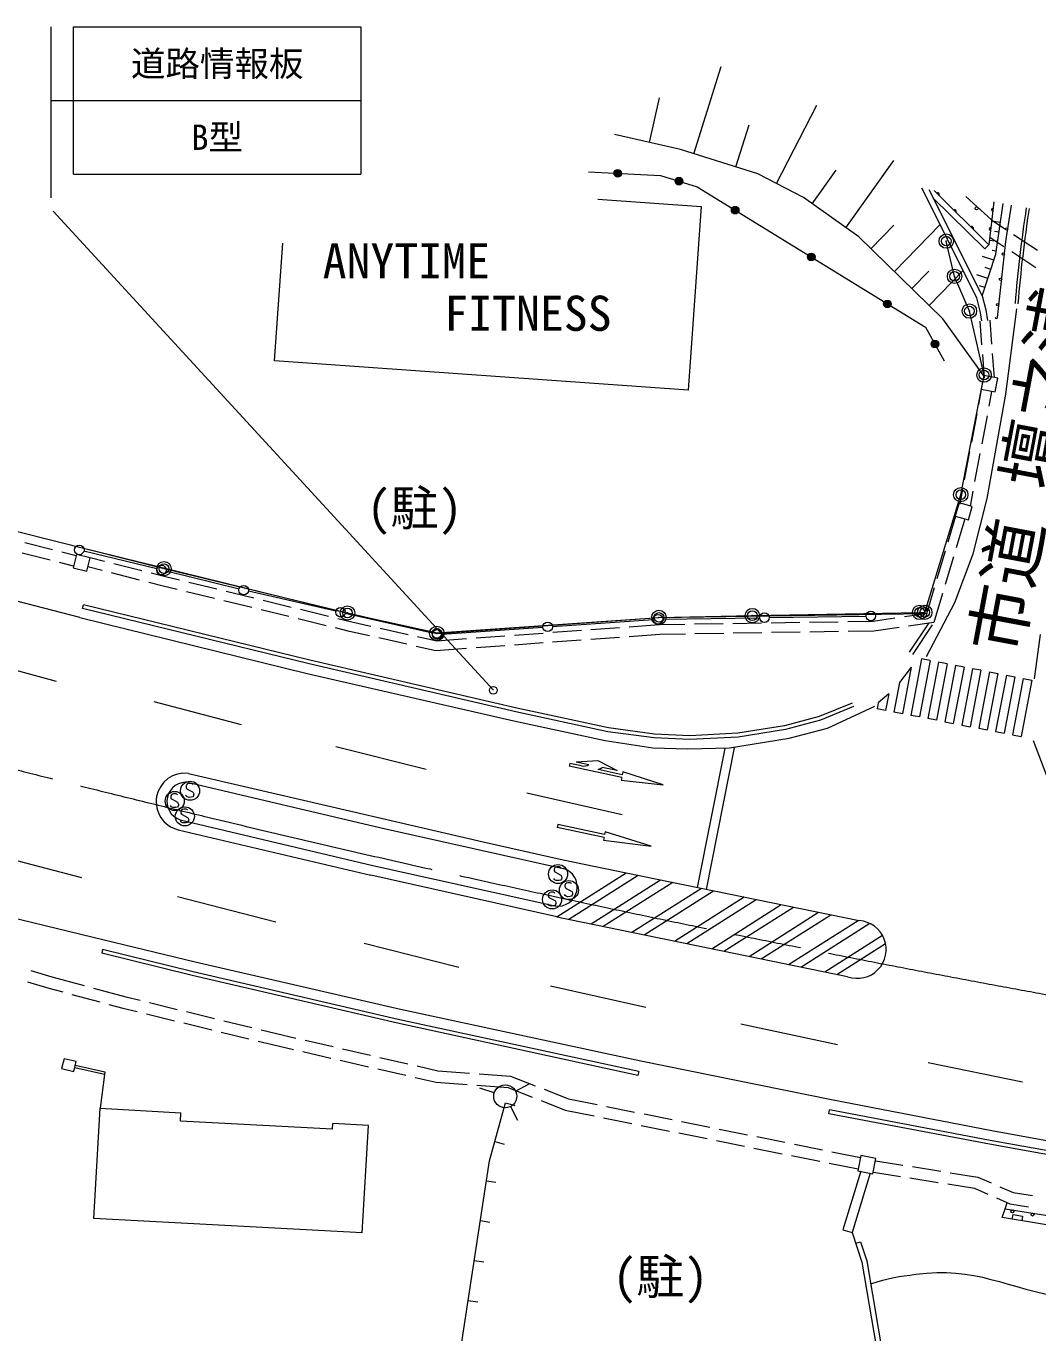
# Model space of a CAD drawing. Units: millimetres at full size, sheet at 1:1000; details may follow other scales. Extents: x 40000 to 680000, y 20000 to 380000.
# Drawn here: x 183480 to 236267, y 263668 to 331835 of the extents above; entities that cross this region are included whole.
import ezdxf
from ezdxf.enums import TextEntityAlignment as Align

# ---------------------------------------------------------------- set-up
doc = ezdxf.new("R2010")
doc.units = ezdxf.units.MM
doc.header["$LTSCALE"] = 1000
doc.header["$PDMODE"] = 32
doc.header["$PDSIZE"] = 500
doc.linetypes.add('CHAIN', pattern=[18.5, 12, -1.5, 3.5, -1.5])
for name, color, linetype, lineweight in [('M-BGD', 7, 'Continuous', 13), ('M-BMK', 2, 'CHAIN', 13), ('M-BMK-ROW', 30, 'Continuous', 13), ('M-STR-STRC', 7, 'Continuous', 13), ('M-STR-STRD', 7, 'Continuous', 13)]:
    doc.layers.add(name, color=color, linetype=linetype, lineweight=lineweight)
doc.layers.add('M-BGD-HTXT', color=7, linetype='Continuous')
doc.styles.add('ＭＳ ゴシック', font='')
doc.styles.get('ＭＳ ゴシック').set_extended_font_data('MS Gothic')

msp = doc.modelspace()

# ---------------------------------------------------------------- linework, layer by layer
at = {"layer": 'M-BGD'}
for p, q in [((218314, 325182), (219749, 329734)), ((216002, 325766), (216528, 328094)), ((222625, 323627), (224738, 327707)), ((220505, 324491), (221196, 326682)), ((217623, 325399), (214186, 326176)), ((221658, 324128), (217623, 325399)), ((226256, 321314), (228759, 324830)), ((212817, 324240), (216583, 324039)), ((216583, 324039), (218488, 323457)), ((224033, 322897), (221658, 324128)), ((224499, 322566), (225750, 324323)), ((218488, 323457), (230402, 316124)), ((233078, 317658), (230210, 323380)), ((230580, 323309), (233360, 317766)), ((233717, 320422), (230851, 323258)), ((213307, 322805), (218696, 322421)), ((226928, 320836), (224033, 322897)), ((233506, 320209), (230795, 322881)), ((232515, 322944), (233857, 321712)), ((233962, 322670), (233717, 320422)), ((234075, 319932), (234459, 322576)), ((234598, 320594), (234884, 322496)), ((218696, 322421), (218013, 312843)), ((227560, 320222), (228749, 321445)), ((228784, 319033), (231162, 321480)), ((234315, 321587), (233851, 321654)), ((233857, 321712), (234583, 321237)), ((234243, 321092), (234011, 321126)), ((196432, 314381), (196869, 320520)), ((231316, 316571), (226928, 320836)), ((233506, 320209), (233717, 320422)), ((234171, 320597), (233743, 320659)), ((233761, 320826), (234492, 320347)), ((234161, 316636), (234598, 320594)), ((235001, 320962), (236255, 320140)), ((233360, 317766), (234075, 319932)), ((233972, 319621), (233384, 319814)), ((234099, 320102), (233885, 320133)), ((234910, 320072), (236165, 319250)), ((229691, 318150), (230574, 319058)), ((230599, 317268), (232364, 319084)), ((233815, 319146), (233521, 319243)), ((233659, 318671), (233089, 318859)), ((233265, 316968), (233078, 317658)), ((233502, 318196), (233217, 318290)), ((233360, 317766), (233560, 317029)), ((233560, 317029), (233638, 316472)), ((234602, 312631), (235175, 317094)), ((233453, 313587), (231316, 316571)), ((233240, 316451), (233333, 315210)), ((233336, 316464), (233265, 316968)), ((233759, 316489), (233851, 315249)), ((230402, 316124), (231383, 314383)), ((218013, 312843), (196432, 314381)), ((233370, 314711), (233462, 313471)), ((233888, 314750), (233980, 313509)), ((233456, 313604), (233317, 312889)), ((234173, 313464), (233456, 313604)), ((233317, 312889), (234033, 312750)), ((234033, 312750), (234173, 313464)), ((233315, 312883), (233168, 312104)), ((233629, 307194), (234602, 312631)), ((233855, 312781), (233709, 312002)), ((233076, 311613), (232798, 310139)), ((233616, 311511), (233338, 310037)), ((232705, 309648), (232427, 308174)), ((233246, 309546), (232968, 308072)), ((232335, 307682), (232188, 306904)), ((232875, 307580), (232729, 306802)), ((232156, 306971), (231954, 306280)), ((232842, 306770), (232156, 306971)), ((232640, 306079), (232842, 306770)), ((232894, 304309), (233629, 307194)), ((231972, 306270), (231569, 304922)), ((231954, 306280), (232640, 306079)), ((232451, 306127), (232002, 304625)), ((184863, 304515), (183408, 304883)), ((184728, 303982), (183274, 304349)), ((186089, 304205), (185348, 304393)), ((186115, 304281), (185940, 303583)), ((186818, 304105), (186115, 304281)), ((186197, 304668), (200261, 301210)), ((190299, 303520), (186496, 304451)), ((186643, 303407), (186818, 304105)), ((187572, 303915), (186818, 304105)), ((231426, 304443), (230996, 303006)), ((231859, 304146), (231429, 302709)), ((231939, 301767), (232894, 304309)), ((185954, 303672), (185213, 303859)), ((185940, 303583), (186643, 303407)), ((187450, 303430), (186696, 303621)), ((189511, 303425), (188057, 303792)), ((194588, 302471), (190785, 303401)), ((186275, 300990), (178525, 303001)), ((189389, 302940), (187935, 303308)), ((190628, 302627), (189874, 302818)), ((190751, 303112), (189996, 303302)), ((191482, 302934), (190751, 303112)), ((193425, 302461), (191967, 302816)), ((191363, 302448), (190628, 302627)), ((193307, 301975), (191849, 302330)), ((195368, 301988), (193911, 302343)), ((199638, 301314), (195074, 302356)), ((230853, 302527), (230449, 301178)), ((231286, 302230), (230837, 300729)), ((186418, 301456), (186465, 301650)), ((198241, 298569), (186418, 301456)), ((198287, 298764), (186465, 301650)), ((195250, 301503), (193793, 301857)), ((197193, 301030), (195736, 301384)), ((197311, 301516), (195854, 301870)), ((199255, 301043), (197797, 301398)), ((230448, 298956), (231939, 301767)), ((186275, 300990), (198134, 298057)), ((199137, 300557), (197679, 300912)), ((200472, 300747), (199741, 300925)), ((204690, 300162), (200126, 301203)), ((200261, 301210), (204920, 300178)), ((201467, 300524), (200472, 300747)), ((204920, 300178), (216501, 300994)), ((210939, 300517), (216197, 300876)), ((216501, 300994), (230416, 301195)), ((217850, 300624), (216532, 300603)), ((216696, 300897), (221750, 300974)), ((219850, 300655), (218350, 300632)), ((221850, 300687), (220350, 300663)), ((222250, 300982), (227304, 301059)), ((223849, 300719), (222350, 300695)), ((225849, 300751), (224349, 300727)), ((227667, 300780), (226349, 300759)), ((228811, 300943), (227667, 300780)), ((230449, 301178), (229306, 301014)), ((230837, 300729), (229519, 300540)), ((229575, 299171), (230597, 300714)), ((200358, 300260), (199623, 300439)), ((201391, 300028), (200358, 300260)), ((203418, 300086), (201955, 300414)), ((204901, 299753), (203906, 299976)), ((205183, 300123), (210440, 300483)), ((208458, 300013), (206962, 299904)), ((210453, 300159), (208957, 300050)), ((212448, 300305), (210952, 300195)), ((214442, 300451), (212946, 300341)), ((214442, 299949), (212946, 299840)), ((216504, 300601), (214941, 300487)), ((216540, 300103), (214941, 299986)), ((217874, 300124), (216540, 300103)), ((219874, 300156), (218374, 300132)), ((221873, 300187), (220374, 300164)), ((223873, 300219), (222373, 300195)), ((225873, 300251), (224373, 300227)), ((227707, 300280), (226373, 300259)), ((229024, 300469), (227707, 300280)), ((229742, 299060), (230764, 300604)), ((236086, 297780), (236411, 300096)), ((203343, 299590), (201879, 299919)), ((204864, 299249), (203830, 299481)), ((206463, 299366), (204864, 299249)), ((206464, 299867), (204901, 299753)), ((208458, 299512), (206962, 299402)), ((210453, 299658), (208957, 299548)), ((212447, 299803), (210951, 299694)), ((180119, 299007), (185045, 297666)), ((209038, 296069), (198241, 298569)), ((209082, 296264), (198287, 298764)), ((230204, 298823), (229644, 295881)), ((230646, 298739), (230086, 295797)), ((230646, 298739), (230204, 298823)), ((231088, 298654), (230528, 295712)), ((231530, 298570), (230970, 295625)), ((231530, 298570), (231088, 298654)), ((198134, 298057), (208922, 295591)), ((229664, 298394), (229055, 297597)), ((229664, 298394), (229202, 295965)), ((231972, 298485), (231412, 295541)), ((232414, 298401), (231854, 295456)), ((232414, 298401), (231972, 298485)), ((232856, 298316), (232296, 295371)), ((233298, 298232), (232738, 295286)), ((233298, 298232), (232856, 298316)), ((233740, 298147), (233180, 295205)), ((234182, 298063), (233622, 295121)), ((233740, 298147), (234182, 298063)), ((234624, 297978), (234064, 295036)), ((235066, 297894), (234506, 294952)), ((234624, 297978), (235066, 297894)), ((229055, 297597), (228760, 296050)), ((235508, 297809), (234948, 294867)), ((235950, 297725), (235390, 294783)), ((235508, 297809), (235950, 297725)), ((190141, 296601), (194707, 295402)), ((227937, 296540), (227876, 296219)), ((228483, 297002), (227937, 296540)), ((228483, 297002), (228318, 296134)), ((213826, 295030), (209038, 296069)), ((213860, 295227), (209082, 296264)), ((226572, 296522), (224854, 295825)), ((226647, 296337), (224918, 295635)), ((225287, 295215), (227753, 296364)), ((228318, 296134), (227876, 296219)), ((229202, 295965), (228760, 296050)), ((230086, 295797), (229644, 295881)), ((208922, 295591), (213685, 294564)), ((216268, 294906), (213860, 295227)), ((223053, 295341), (220607, 294949)), ((224854, 295825), (223053, 295341)), ((224918, 295635), (223095, 295145)), ((223295, 294692), (225287, 295215)), ((230970, 295625), (230528, 295712)), ((231412, 295541), (231854, 295456)), ((232296, 295371), (232738, 295286)), ((233180, 295205), (233622, 295121)), ((213685, 294564), (216183, 294185)), ((216250, 294707), (213826, 295030)), ((218113, 294618), (216250, 294707)), ((218113, 294818), (216268, 294906)), ((220607, 294949), (218113, 294818)), ((220628, 294750), (218113, 294618)), ((220177, 294192), (223295, 294692)), ((223095, 295145), (220628, 294750)), ((234064, 295036), (234506, 294952)), ((234948, 294867), (235390, 294783)), ((236022, 294566), (237045, 291877)), ((199633, 294263), (204357, 293068)), ((216183, 294185), (218005, 294130)), ((218005, 294130), (220177, 294192)), ((219926, 294152), (218491, 286902)), ((219926, 294152), (218491, 286902)), ((220418, 294194), (218956, 286805)), ((220418, 294194), (218956, 286805)), ((211848, 293374), (211817, 293228)), ((211848, 293374), (211817, 293228)), ((214554, 292640), (211817, 293228)), ((214554, 292640), (211817, 293228)), ((212463, 293242), (211848, 293374)), ((212463, 293242), (211848, 293374)), ((212173, 293458), (213311, 293521)), ((212173, 293458), (213311, 293521)), ((212173, 293458), (212844, 293314)), ((212173, 293458), (212844, 293314)), ((213311, 293521), (214324, 292996)), ((213311, 293521), (214324, 292996)), ((214324, 292996), (213542, 293164)), ((214324, 292996), (213542, 293164)), ((191956, 292856), (207326, 289289)), ((214586, 292787), (213327, 293057)), ((214586, 292787), (213327, 293057)), ((214554, 292640), (214523, 292493)), ((214554, 292640), (214523, 292493)), ((214523, 292493), (216721, 292252)), ((214523, 292493), (216721, 292252)), ((214617, 292933), (214586, 292787)), ((214617, 292933), (214586, 292787)), ((216721, 292252), (214617, 292933)), ((216721, 292252), (214617, 292933)), ((209597, 291848), (214586, 290707)), ((191416, 289912), (201464, 287537)), ((211217, 290184), (211185, 290037)), ((211217, 290184), (211185, 290037)), ((213630, 289514), (211185, 290037)), ((213630, 289514), (211185, 290037)), ((213661, 289660), (211217, 290184)), ((213661, 289660), (211217, 290184)), ((213693, 289807), (213661, 289660)), ((213693, 289807), (213661, 289660)), ((216090, 289063), (213693, 289807)), ((216090, 289063), (213693, 289807)), ((207326, 289289), (211507, 288343)), ((213630, 289514), (213598, 289367)), ((213630, 289514), (213598, 289367)), ((213598, 289367), (216090, 289063)), ((213598, 289367), (216090, 289063)), ((181863, 288597), (186370, 287416)), ((211507, 288343), (214780, 287671)), ((211163, 285378), (201464, 287537)), ((191383, 286438), (196514, 285105)), ((187552, 284153), (182608, 285354)), ((187470, 283665), (187423, 283471)), ((192199, 282505), (187470, 283665)), ((192294, 283008), (187552, 284153)), ((201109, 283997), (206061, 282739)), ((192151, 282311), (187423, 283471)), ((203016, 280539), (192294, 283008)), ((183722, 282571), (184824, 282240)), ((184824, 282240), (186513, 281784)), ((202854, 279827), (192151, 282311)), ((202898, 280022), (192199, 282505)), ((183550, 281986), (184656, 281653)), ((184656, 281653), (185388, 281456)), ((186996, 281653), (188685, 281197)), ((210844, 281774), (215806, 280660)), ((185871, 281325), (187319, 280934)), ((188685, 281197), (189422, 281017)), ((189908, 280899), (191365, 280544)), ((187802, 280804), (188533, 280606)), ((188533, 280606), (189276, 280425)), ((189762, 280307), (191219, 279952)), ((191851, 280425), (193308, 280070)), ((215548, 277840), (203016, 280539)), ((191705, 279833), (193162, 279478)), ((193794, 279952), (195251, 279596)), ((215398, 277102), (202854, 279827)), ((215440, 277297), (202898, 280022)), ((220769, 279785), (225818, 278717)), ((193648, 279359), (195105, 279004)), ((195591, 278886), (196333, 278705)), ((195737, 279478), (196474, 279298)), ((196474, 279298), (197552, 279050)), ((198040, 278938), (199501, 278601)), ((196333, 278705), (197436, 278451)), ((197924, 278339), (199385, 278002)), ((199989, 278489), (201450, 278153)), ((185457, 277969), (185333, 277454)), ((185333, 277454), (185967, 277302)), ((186091, 277817), (185457, 277969)), ((185967, 277302), (186091, 277817)), ((186020, 277514), (187564, 277162)), ((186046, 277631), (187591, 277279)), ((199873, 277890), (201334, 277554)), ((201822, 277441), (203283, 277105)), ((201938, 278041), (203399, 277704)), ((203887, 277592), (204965, 277344)), ((225497, 275823), (215548, 277840)), ((230547, 277769), (235467, 276760)), ((187591, 277279), (187343, 275398)), ((203771, 276993), (204873, 276739)), ((204965, 277344), (206612, 277222)), ((207111, 277186), (208759, 277064)), ((208759, 277064), (210038, 276563)), ((215440, 277297), (215398, 277102)), ((204873, 276739), (206498, 276619)), ((206997, 276582), (208622, 276463)), ((207906, 276189), (207143, 276431)), ((208622, 276463), (209884, 275968)), ((209010, 276284), (209721, 276652)), ((210504, 276380), (211783, 275878)), ((187010, 269637), (187343, 275398)), ((187343, 275398), (191558, 275154)), ((208489, 275662), (208971, 275529)), ((208754, 275475), (209122, 274765)), ((210349, 275786), (211611, 275291)), ((211783, 275878), (213268, 275580)), ((213758, 275481), (215229, 275186)), ((233863, 274216), (225497, 275823)), ((191533, 274715), (191558, 275154)), ((199464, 274287), (191533, 274715)), ((211611, 275291), (213122, 274987)), ((213612, 274889), (215082, 274593)), ((215719, 275087), (217190, 274791)), ((225356, 275103), (225393, 275300)), ((233744, 273509), (225356, 275103)), ((233781, 273706), (225393, 275300)), ((199464, 274287), (199480, 274587)), ((201343, 274487), (199480, 274587)), ((201019, 268882), (201343, 274487)), ((215573, 274494), (217043, 274198)), ((217533, 274100), (219004, 273804)), ((217680, 274693), (219150, 274397)), ((219641, 274298), (221111, 274002)), ((239212, 273238), (233863, 274216)), ((207934, 273649), (208417, 273516)), ((219494, 273705), (220965, 273410)), ((221601, 273904), (223072, 273608)), ((223562, 273510), (225033, 273214)), ((239143, 272534), (233744, 273509)), ((239178, 272731), (233781, 273706)), ((221455, 273311), (222925, 273015)), ((223416, 272917), (224886, 272621)), ((225523, 273115), (227008, 272817)), ((227038, 272914), (226880, 272129)), ((227812, 272757), (227038, 272914)), ((227653, 271973), (227812, 272757)), ((225376, 272522), (226887, 272219)), ((227024, 272100), (226099, 269049)), ((227517, 272001), (226578, 268904)), ((226880, 272129), (227653, 271973)), ((227699, 272057), (229095, 271833)), ((227794, 272650), (229227, 272420)), ((229721, 272341), (231202, 272103)), ((231696, 272024), (233130, 271795)), ((207498, 271602), (207992, 271526)), ((229589, 271754), (231070, 271517)), ((231563, 271438), (232960, 271214)), ((233130, 271795), (233824, 271492)), ((232960, 271214), (233653, 270911)), ((234112, 270711), (234805, 270408)), ((234282, 271292), (234976, 270989)), ((234976, 270989), (235979, 270828)), ((234398, 269679), (234555, 270142)), ((234555, 270142), (234657, 270444)), ((234555, 270142), (258607, 266292)), ((234805, 270408), (235786, 270251)), ((201019, 268882), (187010, 269637)), ((207180, 269522), (207675, 269446)), ((244636, 267999), (234398, 269679)), ((234933, 269592), (234973, 269838)), ((234973, 269838), (235467, 269757)), ((235467, 269757), (235426, 269511)), ((226099, 269049), (226578, 268904)), ((226578, 268904), (227089, 267362)), ((226764, 268341), (227011, 268423)), ((227011, 268423), (227343, 267425)), ((206862, 267441), (207357, 267366)), ((227089, 267362), (228172, 260922)), ((227343, 267425), (228424, 260989)), ((206544, 265361), (207039, 265286))]:
    msp.add_line(p, q, dxfattribs=at)
for points in [[(191374, 291742), (191345, 291771), (191307, 291787), (191254, 291795), (191177, 291791), (191113, 291771), (191059, 291731), (191029, 291675), (191029, 291617), (191033, 291580), (191055, 291531), (191091, 291505), (191370, 291359), (191402, 291315), (191425, 291254), (191422, 291194), (191407, 291145), (191374, 291099), (191297, 291073), (191182, 291068), (191132, 291074), (191084, 291094), (191042, 291130), (191005, 291186)], [(192172, 292276), (192144, 292305), (192105, 292321), (192053, 292329), (191975, 292326), (191911, 292305), (191858, 292266), (191827, 292209), (191827, 292152), (191831, 292114), (191853, 292065), (191890, 292039), (192168, 291893), (192200, 291850), (192223, 291788), (192220, 291728), (192205, 291680), (192172, 291633), (192095, 291607), (191980, 291603), (191930, 291608), (191882, 291628), (191840, 291664), (191803, 291720)], [(191900, 290940), (191871, 290969), (191833, 290984), (191780, 290992), (191702, 290989), (191638, 290969), (191585, 290929), (191555, 290873), (191554, 290815), (191559, 290778), (191581, 290729), (191617, 290703), (191896, 290557), (191927, 290513), (191950, 290451), (191948, 290391), (191932, 290343), (191899, 290297), (191823, 290271), (191708, 290266), (191657, 290271), (191609, 290292), (191567, 290328), (191530, 290384)], [(211375, 287933), (211346, 287962), (211308, 287978), (211255, 287986), (211177, 287982), (211113, 287962), (211060, 287922), (211030, 287866), (211029, 287808), (211033, 287771), (211056, 287722), (211092, 287696), (211371, 287550), (211402, 287506), (211425, 287445), (211423, 287385), (211407, 287336), (211374, 287290), (211297, 287264), (211183, 287259), (211132, 287265), (211084, 287285), (211042, 287321), (211005, 287377)], [(211939, 287094), (211911, 287123), (211873, 287139), (211820, 287147), (211742, 287144), (211678, 287123), (211625, 287084), (211594, 287027), (211594, 286970), (211598, 286932), (211621, 286883), (211657, 286857), (211935, 286711), (211967, 286668), (211990, 286606), (211987, 286546), (211972, 286498), (211939, 286451), (211862, 286426), (211748, 286421), (211697, 286426), (211649, 286447), (211607, 286482), (211570, 286538)], [(211063, 286606), (211034, 286635), (210996, 286651), (210943, 286659), (210865, 286656), (210801, 286635), (210748, 286596), (210718, 286539), (210718, 286482), (210722, 286444), (210744, 286395), (210780, 286369), (211059, 286223), (211091, 286180), (211113, 286118), (211111, 286058), (211095, 286010), (211062, 285963), (210986, 285938), (210871, 285933), (210820, 285938), (210772, 285959), (210730, 285994), (210693, 286050)], [(205273, 257040), (207657, 272642), (208489, 275662)]]:
    msp.add_lwpolyline(points, dxfattribs=at)
for centre, radius in [((214350, 324158), 199), ((214350, 324158), 176), ((214350, 324158), 153), ((214350, 324158), 129), ((214350, 324158), 106), ((214350, 324158), 78), ((214350, 324158), 54), ((214350, 324158), 31), ((214350, 324158), 6), ((217536, 323748), 199), ((217536, 323748), 176), ((217536, 323748), 153), ((217536, 323748), 129), ((217536, 323748), 106), ((217536, 323748), 78), ((217536, 323748), 54), ((217536, 323748), 31), ((217536, 323748), 6), ((220474, 322235), 199), ((220474, 322235), 176), ((220474, 322235), 153), ((220474, 322235), 129), ((220474, 322235), 106), ((220474, 322235), 78), ((220474, 322235), 54), ((220474, 322235), 31), ((220474, 322235), 6), ((233073, 322330), 75), ((234635, 321259), 62.5), ((224445, 319791), 199), ((224445, 319791), 176), ((224445, 319791), 153), ((224445, 319791), 129), ((224445, 319791), 106), ((224445, 319791), 78), ((224445, 319791), 54), ((224445, 319791), 31), ((224445, 319791), 6), ((234463, 319943), 62.5), ((234318, 318623), 62.5), ((228417, 317346), 199), ((228417, 317346), 176), ((228417, 317346), 153), ((228417, 317346), 129), ((228417, 317346), 106), ((228417, 317346), 78), ((228417, 317346), 54), ((228417, 317346), 31), ((228417, 317346), 6), ((234172, 317303), 62.5), ((230893, 315253), 199), ((230893, 315253), 176), ((230893, 315253), 153), ((230893, 315253), 129), ((230893, 315253), 106), ((230893, 315253), 78), ((230893, 315253), 54), ((230893, 315253), 31), ((230893, 315253), 6), ((186253, 304510), 249), ((190542, 303461), 249), ((194831, 302411), 249), ((199882, 301259), 249), ((227554, 301063), 249), ((210690, 300500), 249), ((216446, 300893), 249), ((222000, 300978), 249), ((204934, 300106), 249), ((204934, 300106), 249), ((207856, 297188), 200), ((192031, 291948), 498), ((191233, 291413), 498), ((191758, 290611), 498), ((211233, 287604), 498), ((211798, 286766), 498), ((210921, 286278), 498), ((208478, 276008), 600), ((234938, 270005), 75), ((235985, 269837), 75)]:
    msp.add_circle(centre, radius, dxfattribs=at)
for centre, radius, start, end in [((231051, 323060), 75, 315.29974, 135.29974), ((231051, 323060), 37.5, 315.29974, 135.29974), ((231940, 322181), 75, 315.29974, 135.29974), ((231940, 322181), 37.5, 315.29974, 135.29974), ((233916, 322253), 75, 83.77954, 263.77954), ((233916, 322253), 37.5, 83.77954, 263.77954), ((309447, 311143), 74633, 171.36462, 175.21516), ((309447, 311143), 74483, 171.36878, 175.21517), ((232828, 321302), 75, 315.29974, 135.29974), ((232828, 321302), 37.5, 315.29974, 135.29974), ((233808, 321259), 75, 83.77954, 263.77954), ((233808, 321259), 37.5, 83.77954, 263.77954), ((234099, 316643), 62.5, 173.69684, 353.69684), ((212568, 293731), 500, 257.88549, 303.45848), ((212568, 293731), 500, 257.88546, 303.45844), ((212990, 293999), 1000, 289.67382, 303.45848), ((212991, 293998), 1000, 289.67379, 303.45844), ((191763, 291370), 1498, 82.61016, 256.60798)]:
    msp.add_arc(centre, radius, start, end, dxfattribs=at)
msp.add_open_spline([(227600, 266246), (228579, 266572), (228993, 266601), (229904, 266729), (232966, 267158), (234674, 266002), (237720, 265474), (238759, 265294), (239329, 265132), (240368, 264955), (241493, 264762), (242135, 264730), (243256, 264518), (244969, 264194), (245896, 263856), (247607, 263521), (249103, 263230), (249942, 263064), (251450, 262846), (254008, 262478), (255453, 262371), (258024, 262109), (261015, 261805), (262697, 261704), (265689, 261403), (267155, 261255), (267970, 261112), (269438, 260987), (270996, 260855), (271518, 260836), (273435, 260761)], degree=3, knots=[0, 0, 0, 0, 1, 1, 1, 2, 2, 2, 3, 3, 3, 4, 4, 4, 5, 5, 5, 6, 6, 6, 7, 7, 7, 8, 8, 8, 9, 9, 9, 10, 10, 10, 10], dxfattribs=at)
at = {"layer": 'M-BMK'}
for centre, start, end in [((380340, 1068316), 254.63927, 256.07159), ((380340, 1068316), 256.07159, 256.45355), ((380339, 1068316), 256.45354, 257.50398), ((380339, 1068316), 257.50398, 258.93638), ((380339, 1068316), 258.93638, 260.36877)]:
    msp.add_arc(centre, 800000, start, end, dxfattribs=at)
at = {"layer": 'M-BMK-ROW'}
msp.add_lwpolyline([(176247, 307258), (177318, 306971), (183034, 305469), (190673, 303534), (200247, 301222), (204909, 300157), (216497, 300989), (221367, 301084), (230103, 301253), (230366, 301255), (232246, 307392), (233460, 313632), (232695, 316971), (231923, 318781), (231487, 320621)], dxfattribs=at)
for centre in [(231487, 320621), (231923, 318781), (232695, 316971), (233460, 313632), (232246, 307392), (190673, 303534), (200247, 301222), (216497, 300989), (221367, 301084), (230103, 301253), (230366, 301255), (204909, 300157)]:
    msp.add_circle(centre, 375, dxfattribs=at)
for p in [(231487, 320621), (231923, 318781), (232695, 316971), (233460, 313632), (232246, 307392), (190673, 303534), (200247, 301222), (221367, 301084), (230103, 301253), (230366, 301255), (216497, 300989), (204909, 300157)]:
    msp.add_point(p, dxfattribs=at)
at = {"layer": 'M-STR-STRC'}
for p, q in [((184785, 322871), (184785, 331796)), ((185948, 324121), (185948, 331796)), ((185948, 331796), (200948, 331796)), ((200948, 331796), (200948, 324121)), ((184785, 327958), (200948, 327958)), ((185948, 324121), (200948, 324121)), ((207856, 297188), (184890, 322188)), ((211163, 285378), (214780, 287671)), ((214780, 287671), (226944, 285173)), ((211797, 285247), (215414, 287541)), ((212959, 285008), (216578, 287302)), ((213594, 284877), (217213, 287172)), ((215090, 284569), (218710, 286864)), ((215724, 284438), (219345, 286734)), ((217313, 284110), (220935, 286407)), ((217947, 283980), (221570, 286277)), ((219254, 283710), (222879, 286008)), ((219889, 283579), (223513, 285878)), ((211163, 285378), (226342, 282250)), ((221202, 283309), (224828, 285608)), ((221836, 283178), (225462, 285478)), ((223264, 282884), (226892, 285184)), ((223898, 282753), (227491, 285032)), ((225147, 282496), (228161, 284407)), ((225782, 282365), (228322, 283976))]:
    msp.add_line(p, q, dxfattribs=at)
msp.add_arc((226847, 283669), 1507, 250.42565, 86.28407, dxfattribs=at)
at = {"layer": 'M-STR-STRD'}
for p, q in [((191970, 292382), (202008, 290006)), ((191510, 290436), (201561, 288057)), ((202008, 290006), (211503, 287893)), ((201561, 288057), (211068, 285941))]:
    msp.add_line(p, q, dxfattribs=at)
for centre, radius, start, end in [((191830, 291388), 1004, 81.93072, 251.43155), ((211232, 286929), 1002, 260.5888, 74.31479)]:
    msp.add_arc(centre, radius, start, end, dxfattribs=at)

# ---------------------------------------------------------------- texts
at = {"layer": 'M-BGD', "style": 'ＭＳ ゴシック'}
for s, p in [('ANYTIME', (198951, 318125)), ('FITNESS', (205296, 315391))]:
    msp.add_text(s, height=1833, dxfattribs=at).set_placement(p, align=Align.BOTTOM_LEFT)
for p in [(203748, 305234), (216572, 265135)]:
    msp.add_text('(駐)', height=1833, dxfattribs=at).set_placement(p, align=Align.BOTTOM_CENTER)
at = {"layer": 'M-BGD-HTXT', "style": 'ＭＳ ゴシック'}
msp.add_text('市道 壇之浦・椋野線', height=2566, rotation=79.342, dxfattribs=at).set_placement((237068, 315541), align=Align.MIDDLE_CENTER)
at = {"layer": 'M-STR-STRC', "style": 'ＭＳ ゴシック'}
for s, p in [('道路情報板', (193448, 329877)), ('B型', (193448, 326040))]:
    msp.add_text(s, height=1320, dxfattribs=at).set_placement(p, align=Align.MIDDLE_CENTER)

doc.saveas('drawing.dxf')
